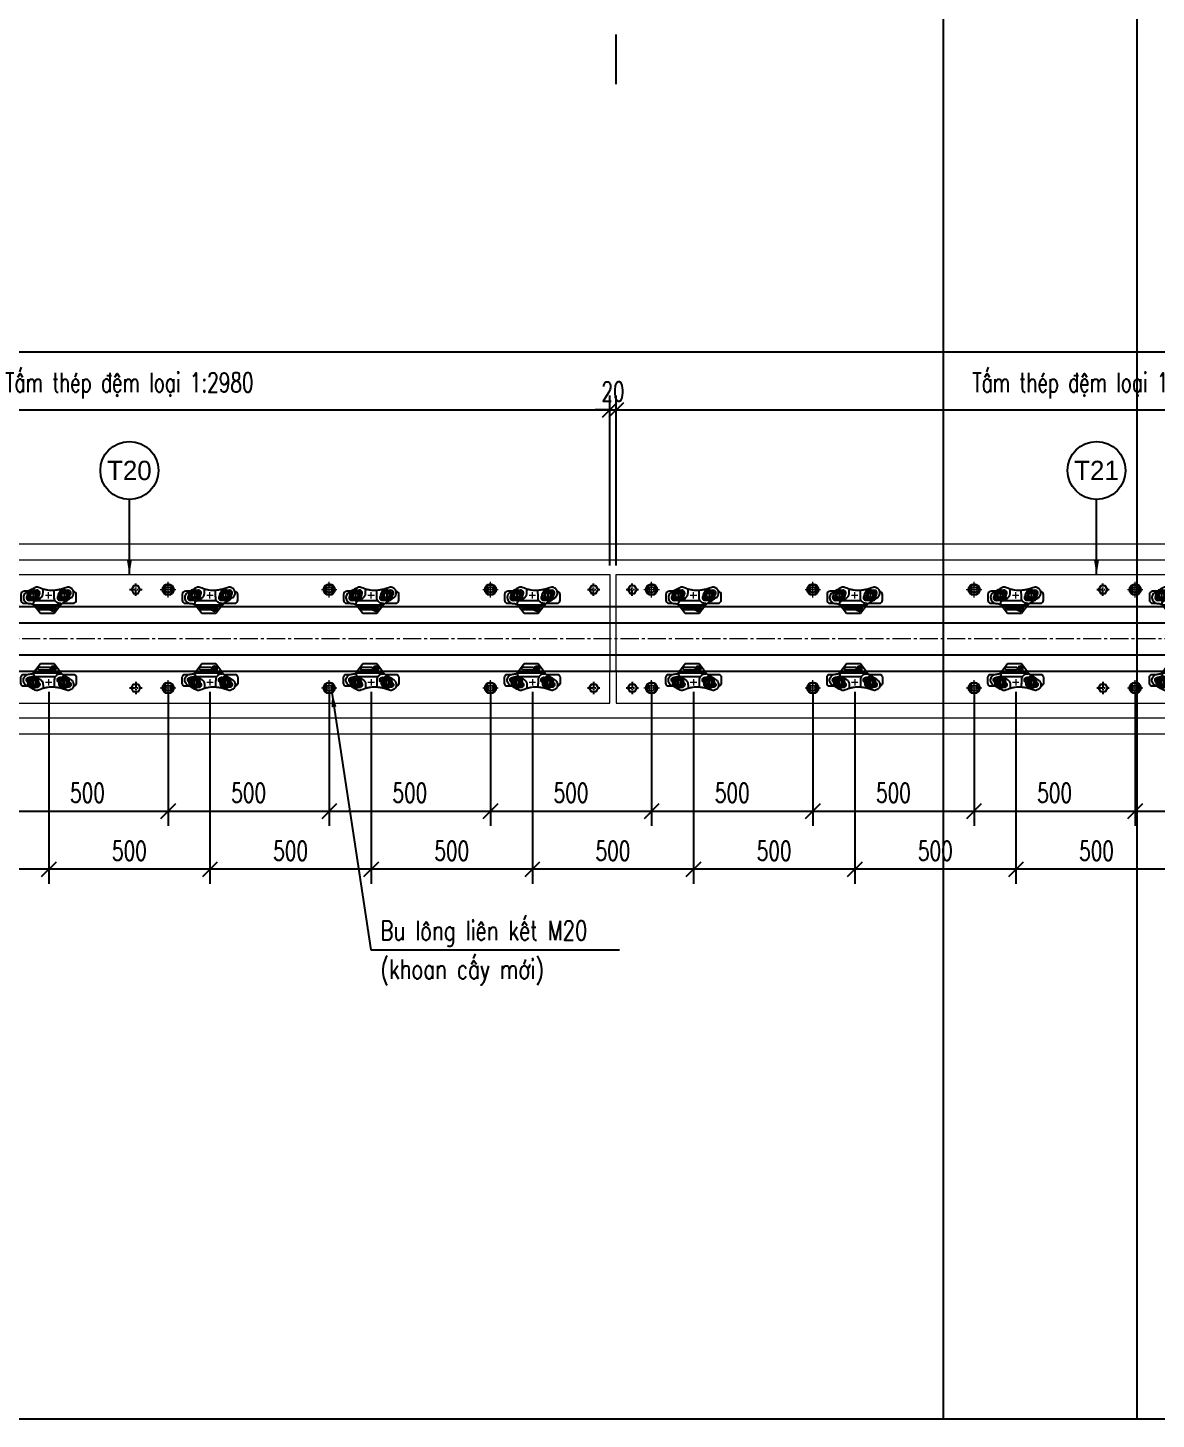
# Model space of a CAD drawing. Header units: millimetres. Extents: x 105795 to 260623, y -660711 to -234400.
# Drawn here: x 193739 to 197239, y -321277 to -316960 of the extents above; entities that cross this region are included whole.
import ezdxf
from ezdxf.enums import TextEntityAlignment as Align

# ---------------------------------------------------------------- set-up
doc = ezdxf.new("R2010")
doc.units = ezdxf.units.MM
doc.header["$LTSCALE"] = 150
doc.header["$MEASUREMENT"] = 0
doc.linetypes.add('CENTER', pattern=[2, 1.25, -0.25, 0.25, -0.25])
doc.linetypes.add('CENTER2', pattern=[1.125, 0.75, -0.125, 0.125, -0.125])
doc.layers.get('Defpoints').update_dxf_attribs({"color": 255})
for name, color, linetype in [('Bulong chinh cao do', 7, 'Continuous'), ('GhichuLytrinh', 2, 'Continuous'), ('PART', 3, 'Continuous'), ('Ray moi', 1, 'Continuous'), ('T-Dim', 8, 'Continuous'), ('T-Hatch', 8, 'Continuous'), ('T-Thay', 3, 'Continuous'), ('T-Truc', 13, 'CENTER2'), ('Tam thep dem', 2, 'Continuous'), ('TEXT', 4, 'Continuous')]:
    doc.layers.add(name, color=color, linetype=linetype)
doc.styles.add('HOA', font='VHAVAN.TTF', dxfattribs={"width": 0.85})
doc.styles.add('THUONG', font='vnsimple.shx', dxfattribs={"width": 0.75})
doc.styles.add('vnsimple', font='vnsimple.shx', dxfattribs={"width": 0.7})
doc.dimstyles.new('30L', dxfattribs={"dimscale": 300, "dimtxt": 0.2, "dimasz": 0.15, "dimexe": 0.15, "dimexo": 0.1, "dimgap": 0.09, "dimtad": 1, "dimdsep": 46, "dimtxsty": 'vnsimple', "dimblk": 'OBLIQUE', "dimcen": 0.09, "dimdle": 0.1, "dimclrd": 256, "dimclre": 256, "dimclrt": 3, "dimadec": 0, "dimazin": 0, "dimtfac": 1, "dimtix": 1, "dimtmove": 1, "dimatfit": 3, "dimfxl": 1, "dimtolj": 1, "dimtzin": 0, "dimarcsym": 0})

# ---------------------------------------------------------------- blocks, each defined once
blk = doc.blocks.new('Bulong M16 chinh cao do')
at = {"layer": 'Bulong chinh cao do', "lineweight": -3}
blk.add_lwpolyline([(-13.9, 0), (-6.9, -12), (6.9, -12), (13.9, 0), (6.9, 12), (-6.9, 12)], close=True, dxfattribs=at)
at = {"layer": 'T-Truc', "color": 250, "linetype": 'CENTER', "lineweight": -3, "ltscale": 0.1}
for p, q in [((-19.4, 0), (19.4, 0)), ((0, -19.4), (0, 19.4))]:
    blk.add_line(p, q, dxfattribs=at)
blk = doc.blocks.new('BU LONG')
at = {"layer": 'PART', "color": 2, "linetype": 'ByBlock', "lineweight": 9, "ltscale": 0.1}
for p, q in [((587063.7, -184968.2), (587063.7, -184920.2)), ((587039.7, -184944.2), (587087.7, -184944.2))]:
    blk.add_line(p, q, dxfattribs=at)
at = {"layer": 'PART', "color": 8, "linetype": 'Continuous'}
blk.add_lwpolyline([(587055.4, -184929.8), (587047.1, -184944.2), (587055.4, -184958.6), (587072.1, -184958.6), (587080.4, -184944.2), (587072.1, -184929.8)], close=True, dxfattribs=at)
at = {"layer": 'PART', "color": 2, "linetype": 'Continuous'}
for radius in [17.6, 8.8]:
    blk.add_circle((587063.7, -184944.2), radius, dxfattribs=at)
blk = doc.blocks.new('coc1')
at = {"layer": 'T-Dim', "color": 250}
for p, q in [((252126.1, -30948.7), (252141.5, -30948.7)), ((252151.5, -30976.2), (252151.5, -31038.5)), ((252171.9, -30984.6), (252171.2, -30984.6)), ((252171.2, -30984.6), (252171.3, -30985.4)), ((252172.9, -31027.2), (252172.9, -30993.4)), ((252174.9, -30991.4), (252177.5, -30991.4)), ((252177.5, -30983), (252175.9, -30983)), ((252175.9, -30983), (252175.9, -30984.6)), ((252175.9, -30985.9), (252175.9, -30987.5)), ((252177.5, -30987.5), (252175.9, -30987.5)), ((252177.8, -30983.6), (252177.8, -30984.6)), ((252177.8, -30986.9), (252177.8, -30985.9)), ((252178.3, -30984.6), (252178.4, -30984.6)), ((252179.5, -30993.4), (252179.5, -31027.2)), ((252181.8, -30986.4), (252181.8, -30984)), ((252174.9, -31029.2), (252177.5, -31029.2)), ((252126.3, -31045.1), (252141.7, -31045.1))]:
    blk.add_line(p, q, dxfattribs=at)
at = {"layer": 'T-Dim', "color": 8}
for p, q in [((252148.7, -30911), (252131.7, -30911)), ((252158.7, -30953.7), (252158.7, -30921)), ((252163.3, -30958.5), (252191, -30979.2)), ((252191, -30979.2), (252191, -31022.5)), ((252191, -31022.5), (252163.3, -31043.3)), ((252121.7, -31059.7), (252121.7, -31073)), ((252158.7, -31073), (252158.7, -31062.1)), ((252131.7, -31083), (252148.7, -31083))]:
    blk.add_line(p, q, dxfattribs=at)
at = {"layer": 'T-Dim', "color": 250}
for points in [[(252147.6, -30948.5), (252140.6, -30936.7), (252126.7, -30936.8), (252120, -30948.9), (252127.1, -30960.8), (252140.9, -30960.6)], [(252147.9, -31044.8), (252140.8, -31033), (252127, -31033.1), (252120.2, -31045.2), (252127.3, -31057.1), (252141.1, -31056.9)]]:
    blk.add_lwpolyline(points, close=True, dxfattribs=at)
blk.add_lwpolyline([(252172.3, -30985.9), (252171.8, -30985.9, -0.402189), (252171.3, -30985.4, -0.402189)], format="xyb", dxfattribs=at)
for points in [[(252171.8, -30984.6), (252171.9, -30984.6)], [(252178.3, -30985.9), (252172.3, -30985.9)], [(252174.6, -30984.6), (252178.3, -30984.6)], [(252178.1, -30984.6), (252179.1, -30984.6)], [(252179.1, -30985.9), (252178.3, -30985.9)]]:
    blk.add_lwpolyline(points, dxfattribs=at)
for centre, radius in [((252133.8, -30949.1), 17.5), ((252133.8, -30948.7), 12), ((252133.8, -30948.7), 8.21), ((252133.8, -30948.7), 7.72), ((252176.2, -30982.5), 7.99), ((252134, -31045.1), 17.7), ((252134, -31045.1), 12), ((252134, -31045.1), 8.58), ((252134, -31045.1), 7.72)]:
    blk.add_circle(centre, radius, dxfattribs=at)
for centre, radius, start, end in [((252126.7, -30936.2), 8.21, 33.8579, 204.33), ((252141.3, -30961.6), 8.21, 217.2187, 24.4659), ((252174.7, -30980.6), 4.86, 309.8531, 235.0368), ((252174.6, -30981), 3.55, 325.9393, 270.8947), ((252174.9, -30993.4), 2, 90, 180), ((252177.5, -30993.4), 2, 0, 90), ((252178.6, -30983.1), 1.56, 288.3305, 324.0231), ((252179, -30987), 1.05, 31.2028, 83.0416), ((252180.9, -30985.2), 1.54, 51.5074, 129.6961), ((252180.9, -30985.2), 1.54, 230.3039, 308.4926), ((252126.6, -31033), 8.58, 40.2477, 202.8953), ((252174.9, -31027.2), 2, 180, 270), ((252177.5, -31027.2), 2, 270, 0), ((252126.6, -31033), 8.58, 243.5906, 244.2653), ((252141.2, -31057), 8.58, 221.8793, 20.5324), ((252141.2, -31057), 8.58, 61.7402, 62.4743)]:
    blk.add_arc(centre, radius, start, end, dxfattribs=at)
at = {"layer": 'T-Dim', "color": 8}
for centre, radius, start, end in [((252131.7, -30921), 10, 90, 172.7502), ((252148.7, -30921), 10, 0, 90), ((252126.6, -31033), 8.58, 358.8777, 359.7675), ((252131.7, -31073), 10, 180, 270), ((252141.2, -31057), 8.58, 179.9374, 180.02), ((252148.7, -31073), 10, 270, 0)]:
    blk.add_arc(centre, radius, start, end, dxfattribs=at)
blk.add_open_spline([(252163.3, -30958.5), (252160.5, -30956.2), (252157.4, -30952.2), (252153.2, -30944.9), (252142, -30926.5), (252136.6, -30921.3), (252129, -30918.9), (252122.3, -30919.2), (252116.3, -30921.6), (252113.2, -30924.9), (252109.9, -30930.5), (252108.9, -30934.1), (252109, -30939.9), (252111.7, -30947.5), (252113.9, -30953.5), (252116, -30959.9), (252117.8, -30970.7), (252118.9, -30980.9), (252119.3, -30990.5), (252118.4, -30998.7), (252116, -31010.1), (252113.9, -31017.1), (252110.2, -31026.3), (252108.6, -31031.1), (252108.6, -31036), (252110, -31039.8), (252119.9, -31056.7), (252121.7, -31059.6), (252124.1, -31064.1), (252128.6, -31071), (252134.1, -31073.9), (252138.8, -31075.4), (252144.9, -31075), (252151.5, -31072.3), (252157.7, -31065.7), (252158.7, -31062.5), (252159.6, -31055.9), (252160.3, -31048.8), (252161.8, -31045.5), (252162.5, -31044.1), (252163.3, -31043.3)], degree=3, knots=[0.587392, 0.587392, 0.587392, 0.587392, 1, 2, 3, 4, 5, 6, 7, 8, 9, 10, 11, 12, 13, 14, 15, 16, 17, 18, 19, 20, 21, 22, 23, 24, 25, 26, 27, 28, 29, 30, 31, 32, 33, 34, 35, 36, 37, 37.680973, 37.680973, 37.680973, 37.680973], dxfattribs=at)
at = {"layer": 'T-Dim', "color": 250}
for points in [[(252163.2, -31042.6), (252163.2, -31038.2), (252163.3, -31005.4), (252163.3, -30985.6), (252163.2, -30962.7), (252163.3, -30959.6), (252163.1, -30959.1), (252162.1, -30958.4), (252161, -30958.3), (252159.8, -30958.4), (252159.3, -30959.4), (252159.2, -30961.2), (252159, -30964), (252158.6, -30966.7), (252158.2, -30968.6), (252157, -30970.9), (252154.7, -30973.5), (252151.8, -30976), (252149.7, -30977.4), (252146.7, -30978.8), (252142.9, -30979.4), (252130.9, -30979.5), (252124.3, -30979.6), (252121.3, -30979.6), (252118.7, -30979.8)], [(252177.8, -30983.6), (252177.8, -30983.2), (252177.7, -30983), (252177.5, -30983)], [(252177.8, -30986.9), (252177.8, -30987.3), (252177.7, -30987.5), (252177.5, -30987.5)], [(252163.2, -31042.6), (252161.8, -31043.7), (252159.6, -31043.5), (252155.8, -31043.3), (252153.2, -31041), (252149.8, -31036.1), (252145.1, -31027.2), (252143.6, -31024.1), (252141.4, -31020.8), (252138.9, -31018.5), (252135.8, -31016.1), (252132.8, -31014.9), (252130.3, -31014.2), (252119.9, -31014.1), (252117.4, -31014.1), (252115.3, -31012.2)]]:
    blk.add_open_spline(points, degree=3, dxfattribs=at)
at = {"layer": 'T-Truc', "color": 250, "lineweight": 9, "ltscale": 30}
for p, q in [((252134, -31007), (252134, -30987)), ((252144, -30997), (252124, -30997))]:
    blk.add_line(p, q, dxfattribs=at)
blk = doc.blocks.new('mnmnbvmnbvmnbmnbbn')
at = {"layer": 'Tam thep dem', "lineweight": 9, "ltscale": 0.5}
for points in [[(0, -300), (0, 0), (2980, 0), (2980, -300)], [(0, -300), (0, -400), (2980, -400), (2980, -300)]]:
    blk.add_lwpolyline(points, dxfattribs=at)
at = {"layer": 'Bulong chinh cao do', "linetype": 'Continuous'}
for p in [(50, -47.5), (1510, -47.5), (2930, -47.5)]:
    blk.add_blockref('Bulong M16 chinh cao do', p, dxfattribs=at)
at = {"layer": 'Bulong chinh cao do', "linetype": 'Continuous', "xscale": -1, "rotation": 180}
for p in [(50, -352.5), (1510, -352.5), (2930, -352.5)]:
    blk.add_blockref('Bulong M16 chinh cao do', p, dxfattribs=at)
at = {"layer": 'PART', "linetype": 'Continuous'}
for p in [(-586953.7, 184896.7), (-586453.7, 184896.7), (-585953.7, 184896.7), (-585453.7, 184896.7), (-584953.7, 184896.7), (-584453.7, 184896.7), (-586953.7, 184591.7), (-586453.7, 184591.7), (-585953.7, 184591.7), (-585453.7, 184591.7), (-584953.7, 184591.7), (-584453.7, 184591.7)]:
    blk.add_blockref('BU LONG', p, dxfattribs=at)
at = {"layer": 'T-Dim', "rotation": 270}
for p in [(31237, 252069), (31737, 252069), (32236.3, 252069, 616), (32737, 252069), (33237, 252069), (33737, 252069)]:
    blk.add_blockref('coc1', p, dxfattribs=at)
at = {"layer": 'T-Dim', "xscale": -1, "rotation": 270}
for p in [(31237, -252469), (31737, -252469), (32236.3, -252469, 616), (32737, -252469), (33237, -252469), (33737, -252469)]:
    blk.add_blockref('coc1', p, dxfattribs=at)
blk = doc.blocks.new('_Oblique')
at = {"color": 0, "linetype": 'ByBlock', "lineweight": -2}
blk.add_line((-0.5, -0.5), (0.5, 0.5), dxfattribs=at)
blk = doc.blocks.new('*D833')
at = {"layer": 'Defpoints', "color": 0, "linetype": 'Continuous', "transparency": 16777216}
for p in [(193304.5, -318990.7), (193804.5, -318990.7), (193304.5, -319570.9)]:
    blk.add_point(p, dxfattribs=at)
at = {"layer": 'T-Dim', "linetype": 'Continuous', "lineweight": -2, "transparency": 16777216}
for p, q in [((193304.5, -319020.7), (193304.5, -319615.9)), ((193804.5, -319020.7), (193804.5, -319615.9)), ((193834.5, -319570.9), (193274.5, -319570.9))]:
    blk.add_line(p, q, dxfattribs=at)
at = {"layer": 'T-Dim', "linetype": 'Continuous', "lineweight": -2, "transparency": 16777216, "xscale": 45, "yscale": 45, "zscale": 45, "rotation": 180}
blk.add_blockref('_Oblique', (193304.5, -319570.9), dxfattribs=at)
at = {"layer": 'T-Dim', "linetype": 'Continuous', "lineweight": -2, "transparency": 16777216, "xscale": 45, "yscale": 45, "zscale": 45}
blk.add_blockref('_Oblique', (193804.5, -319570.9), dxfattribs=at)
at = {"layer": 'T-Dim', "color": 3, "linetype": 'Continuous', "transparency": 16777216, "insert": (193554.5, -319513.9), "char_height": 60, "attachment_point": 5, "style": 'vnsimple'}
blk.add_mtext('\\A1;500', dxfattribs=at)
blk = doc.blocks.new('*D834')
at = {"layer": 'Defpoints', "color": 0, "linetype": 'Continuous', "transparency": 16777216}
for p in [(193674.5, -318996.9), (194174.5, -318996.9), (194174.5, -319390.9)]:
    blk.add_point(p, dxfattribs=at)
at = {"layer": 'T-Dim', "linetype": 'Continuous', "lineweight": -2, "transparency": 16777216}
for p, q in [((193674.5, -319026.9), (193674.5, -319435.9)), ((194174.5, -319026.9), (194174.5, -319435.9)), ((193644.5, -319390.9), (194204.5, -319390.9))]:
    blk.add_line(p, q, dxfattribs=at)
at = {"layer": 'T-Dim', "linetype": 'Continuous', "lineweight": -2, "transparency": 16777216, "xscale": 45, "yscale": 45, "zscale": 45, "rotation": 180}
blk.add_blockref('_Oblique', (193674.5, -319390.9), dxfattribs=at)
at = {"layer": 'T-Dim', "linetype": 'Continuous', "lineweight": -2, "transparency": 16777216, "xscale": 45, "yscale": 45, "zscale": 45}
blk.add_blockref('_Oblique', (194174.5, -319390.9), dxfattribs=at)
at = {"layer": 'T-Dim', "color": 3, "linetype": 'Continuous', "transparency": 16777216, "insert": (193924.5, -319333.9), "char_height": 60, "attachment_point": 5, "style": 'vnsimple'}
blk.add_mtext('\\A1;500', dxfattribs=at)
blk = doc.blocks.new('*D835')
at = {"layer": 'Defpoints', "color": 0, "linetype": 'Continuous', "transparency": 16777216}
for p in [(193804.5, -318990.7), (194304.5, -318990.7), (193804.5, -319570.9)]:
    blk.add_point(p, dxfattribs=at)
at = {"layer": 'T-Dim', "linetype": 'Continuous', "lineweight": -2, "transparency": 16777216}
for p, q in [((193804.5, -319020.7), (193804.5, -319615.9)), ((194304.5, -319020.7), (194304.5, -319615.9)), ((194334.5, -319570.9), (193774.5, -319570.9))]:
    blk.add_line(p, q, dxfattribs=at)
at = {"layer": 'T-Dim', "linetype": 'Continuous', "lineweight": -2, "transparency": 16777216, "xscale": 45, "yscale": 45, "zscale": 45, "rotation": 180}
blk.add_blockref('_Oblique', (193804.5, -319570.9), dxfattribs=at)
at = {"layer": 'T-Dim', "linetype": 'Continuous', "lineweight": -2, "transparency": 16777216, "xscale": 45, "yscale": 45, "zscale": 45}
blk.add_blockref('_Oblique', (194304.5, -319570.9), dxfattribs=at)
at = {"layer": 'T-Dim', "color": 3, "linetype": 'Continuous', "transparency": 16777216, "insert": (194054.5, -319513.9), "char_height": 60, "attachment_point": 5, "style": 'vnsimple'}
blk.add_mtext('\\A1;500', dxfattribs=at)
blk = doc.blocks.new('*D836')
at = {"layer": 'Defpoints', "color": 0, "linetype": 'Continuous', "transparency": 16777216}
for p in [(194174.5, -318996.9), (194674.5, -318996.9), (194674.5, -319390.9)]:
    blk.add_point(p, dxfattribs=at)
at = {"layer": 'T-Dim', "linetype": 'Continuous', "lineweight": -2, "transparency": 16777216}
for p, q in [((194174.5, -319026.9), (194174.5, -319435.9)), ((194674.5, -319026.9), (194674.5, -319435.9)), ((194144.5, -319390.9), (194704.5, -319390.9))]:
    blk.add_line(p, q, dxfattribs=at)
at = {"layer": 'T-Dim', "linetype": 'Continuous', "lineweight": -2, "transparency": 16777216, "xscale": 45, "yscale": 45, "zscale": 45, "rotation": 180}
blk.add_blockref('_Oblique', (194174.5, -319390.9), dxfattribs=at)
at = {"layer": 'T-Dim', "linetype": 'Continuous', "lineweight": -2, "transparency": 16777216, "xscale": 45, "yscale": 45, "zscale": 45}
blk.add_blockref('_Oblique', (194674.5, -319390.9), dxfattribs=at)
at = {"layer": 'T-Dim', "color": 3, "linetype": 'Continuous', "transparency": 16777216, "insert": (194424.5, -319333.9), "char_height": 60, "attachment_point": 5, "style": 'vnsimple'}
blk.add_mtext('\\A1;500', dxfattribs=at)
blk = doc.blocks.new('*D837')
at = {"layer": 'Defpoints', "color": 0, "linetype": 'Continuous', "transparency": 16777216}
for p in [(194304.5, -318990.7), (194804.5, -318990.7), (194304.5, -319570.9)]:
    blk.add_point(p, dxfattribs=at)
at = {"layer": 'T-Dim', "linetype": 'Continuous', "lineweight": -2, "transparency": 16777216}
for p, q in [((194304.5, -319020.7), (194304.5, -319615.9)), ((194804.5, -319020.7), (194804.5, -319615.9)), ((194834.5, -319570.9), (194274.5, -319570.9))]:
    blk.add_line(p, q, dxfattribs=at)
at = {"layer": 'T-Dim', "linetype": 'Continuous', "lineweight": -2, "transparency": 16777216, "xscale": 45, "yscale": 45, "zscale": 45, "rotation": 180}
blk.add_blockref('_Oblique', (194304.5, -319570.9), dxfattribs=at)
at = {"layer": 'T-Dim', "linetype": 'Continuous', "lineweight": -2, "transparency": 16777216, "xscale": 45, "yscale": 45, "zscale": 45}
blk.add_blockref('_Oblique', (194804.5, -319570.9), dxfattribs=at)
at = {"layer": 'T-Dim', "color": 3, "linetype": 'Continuous', "transparency": 16777216, "insert": (194554.5, -319513.9), "char_height": 60, "attachment_point": 5, "style": 'vnsimple'}
blk.add_mtext('\\A1;500', dxfattribs=at)
blk = doc.blocks.new('*D838')
at = {"layer": 'Defpoints', "color": 0, "linetype": 'Continuous', "transparency": 16777216}
for p in [(194674.5, -318996.9), (195174.5, -318996.9), (195174.5, -319390.9)]:
    blk.add_point(p, dxfattribs=at)
at = {"layer": 'T-Dim', "linetype": 'Continuous', "lineweight": -2, "transparency": 16777216}
for p, q in [((194674.5, -319026.9), (194674.5, -319435.9)), ((195174.5, -319026.9), (195174.5, -319435.9)), ((194644.5, -319390.9), (195204.5, -319390.9))]:
    blk.add_line(p, q, dxfattribs=at)
at = {"layer": 'T-Dim', "linetype": 'Continuous', "lineweight": -2, "transparency": 16777216, "xscale": 45, "yscale": 45, "zscale": 45, "rotation": 180}
blk.add_blockref('_Oblique', (194674.5, -319390.9), dxfattribs=at)
at = {"layer": 'T-Dim', "linetype": 'Continuous', "lineweight": -2, "transparency": 16777216, "xscale": 45, "yscale": 45, "zscale": 45}
blk.add_blockref('_Oblique', (195174.5, -319390.9), dxfattribs=at)
at = {"layer": 'T-Dim', "color": 3, "linetype": 'Continuous', "transparency": 16777216, "insert": (194924.5, -319333.9), "char_height": 60, "attachment_point": 5, "style": 'vnsimple'}
blk.add_mtext('\\A1;500', dxfattribs=at)
blk = doc.blocks.new('*D839')
at = {"layer": 'Defpoints', "color": 0, "linetype": 'Continuous', "transparency": 16777216}
for p in [(194804.5, -318990.7), (195304.5, -318990.7), (194804.5, -319570.9)]:
    blk.add_point(p, dxfattribs=at)
at = {"layer": 'T-Dim', "linetype": 'Continuous', "lineweight": -2, "transparency": 16777216}
for p, q in [((194804.5, -319020.7), (194804.5, -319615.9)), ((195304.5, -319020.7), (195304.5, -319615.9)), ((195334.5, -319570.9), (194774.5, -319570.9))]:
    blk.add_line(p, q, dxfattribs=at)
at = {"layer": 'T-Dim', "linetype": 'Continuous', "lineweight": -2, "transparency": 16777216, "xscale": 45, "yscale": 45, "zscale": 45, "rotation": 180}
blk.add_blockref('_Oblique', (194804.5, -319570.9), dxfattribs=at)
at = {"layer": 'T-Dim', "linetype": 'Continuous', "lineweight": -2, "transparency": 16777216, "xscale": 45, "yscale": 45, "zscale": 45}
blk.add_blockref('_Oblique', (195304.5, -319570.9), dxfattribs=at)
at = {"layer": 'T-Dim', "color": 3, "linetype": 'Continuous', "transparency": 16777216, "insert": (195054.5, -319513.9), "char_height": 60, "attachment_point": 5, "style": 'vnsimple'}
blk.add_mtext('\\A1;500', dxfattribs=at)
blk = doc.blocks.new('*D820')
at = {"layer": 'Defpoints', "color": 0, "linetype": 'Continuous', "transparency": 16777216}
for p in [(195174.5, -318996.9), (195674.5, -318996.9), (195674.5, -319390.9)]:
    blk.add_point(p, dxfattribs=at)
at = {"layer": 'T-Dim', "linetype": 'Continuous', "lineweight": -2, "transparency": 16777216}
for p, q in [((195174.5, -319026.9), (195174.5, -319435.9)), ((195674.5, -319026.9), (195674.5, -319435.9)), ((195144.5, -319390.9), (195704.5, -319390.9))]:
    blk.add_line(p, q, dxfattribs=at)
at = {"layer": 'T-Dim', "linetype": 'Continuous', "lineweight": -2, "transparency": 16777216, "xscale": 45, "yscale": 45, "zscale": 45, "rotation": 180}
blk.add_blockref('_Oblique', (195174.5, -319390.9), dxfattribs=at)
at = {"layer": 'T-Dim', "linetype": 'Continuous', "lineweight": -2, "transparency": 16777216, "xscale": 45, "yscale": 45, "zscale": 45}
blk.add_blockref('_Oblique', (195674.5, -319390.9), dxfattribs=at)
at = {"layer": 'T-Dim', "color": 3, "linetype": 'Continuous', "transparency": 16777216, "insert": (195424.5, -319333.9), "char_height": 60, "attachment_point": 5, "style": 'vnsimple'}
blk.add_mtext('\\A1;500', dxfattribs=at)
blk = doc.blocks.new('*D821')
at = {"layer": 'Defpoints', "color": 0, "linetype": 'Continuous', "transparency": 16777216}
for p in [(195304.5, -318990.7), (195804.5, -318990.7), (195304.5, -319570.9)]:
    blk.add_point(p, dxfattribs=at)
at = {"layer": 'T-Dim', "linetype": 'Continuous', "lineweight": -2, "transparency": 16777216}
for p, q in [((195304.5, -319020.7), (195304.5, -319615.9)), ((195804.5, -319020.7), (195804.5, -319615.9)), ((195834.5, -319570.9), (195274.5, -319570.9))]:
    blk.add_line(p, q, dxfattribs=at)
at = {"layer": 'T-Dim', "linetype": 'Continuous', "lineweight": -2, "transparency": 16777216, "xscale": 45, "yscale": 45, "zscale": 45, "rotation": 180}
blk.add_blockref('_Oblique', (195304.5, -319570.9), dxfattribs=at)
at = {"layer": 'T-Dim', "linetype": 'Continuous', "lineweight": -2, "transparency": 16777216, "xscale": 45, "yscale": 45, "zscale": 45}
blk.add_blockref('_Oblique', (195804.5, -319570.9), dxfattribs=at)
at = {"layer": 'T-Dim', "color": 3, "linetype": 'Continuous', "transparency": 16777216, "insert": (195554.5, -319513.9), "char_height": 60, "attachment_point": 5, "style": 'vnsimple'}
blk.add_mtext('\\A1;500', dxfattribs=at)
blk = doc.blocks.new('*D822')
at = {"layer": 'Defpoints', "color": 0, "linetype": 'Continuous', "transparency": 16777216}
for p in [(195674.5, -318996.9), (196174.5, -318996.9), (196174.5, -319390.9)]:
    blk.add_point(p, dxfattribs=at)
at = {"layer": 'T-Dim', "linetype": 'Continuous', "lineweight": -2, "transparency": 16777216}
for p, q in [((195674.5, -319026.9), (195674.5, -319435.9)), ((196174.5, -319026.9), (196174.5, -319435.9)), ((195644.5, -319390.9), (196204.5, -319390.9))]:
    blk.add_line(p, q, dxfattribs=at)
at = {"layer": 'T-Dim', "linetype": 'Continuous', "lineweight": -2, "transparency": 16777216, "xscale": 45, "yscale": 45, "zscale": 45, "rotation": 180}
blk.add_blockref('_Oblique', (195674.5, -319390.9), dxfattribs=at)
at = {"layer": 'T-Dim', "linetype": 'Continuous', "lineweight": -2, "transparency": 16777216, "xscale": 45, "yscale": 45, "zscale": 45}
blk.add_blockref('_Oblique', (196174.5, -319390.9), dxfattribs=at)
at = {"layer": 'T-Dim', "color": 3, "linetype": 'Continuous', "transparency": 16777216, "insert": (195924.5, -319333.9), "char_height": 60, "attachment_point": 5, "style": 'vnsimple'}
blk.add_mtext('\\A1;500', dxfattribs=at)
blk = doc.blocks.new('*D823')
at = {"layer": 'Defpoints', "color": 0, "linetype": 'Continuous', "transparency": 16777216}
for p in [(195804.5, -318990.7), (196304.5, -318990.7), (195804.5, -319570.9)]:
    blk.add_point(p, dxfattribs=at)
at = {"layer": 'T-Dim', "linetype": 'Continuous', "lineweight": -2, "transparency": 16777216}
for p, q in [((195804.5, -319020.7), (195804.5, -319615.9)), ((196304.5, -319020.7), (196304.5, -319615.9)), ((196334.5, -319570.9), (195774.5, -319570.9))]:
    blk.add_line(p, q, dxfattribs=at)
at = {"layer": 'T-Dim', "linetype": 'Continuous', "lineweight": -2, "transparency": 16777216, "xscale": 45, "yscale": 45, "zscale": 45, "rotation": 180}
blk.add_blockref('_Oblique', (195804.5, -319570.9), dxfattribs=at)
at = {"layer": 'T-Dim', "linetype": 'Continuous', "lineweight": -2, "transparency": 16777216, "xscale": 45, "yscale": 45, "zscale": 45}
blk.add_blockref('_Oblique', (196304.5, -319570.9), dxfattribs=at)
at = {"layer": 'T-Dim', "color": 3, "linetype": 'Continuous', "transparency": 16777216, "insert": (196054.5, -319513.9), "char_height": 60, "attachment_point": 5, "style": 'vnsimple'}
blk.add_mtext('\\A1;500', dxfattribs=at)
blk = doc.blocks.new('*D824')
at = {"layer": 'Defpoints', "color": 0, "linetype": 'Continuous', "transparency": 16777216}
for p in [(196174.5, -318996.9), (196674.5, -318996.9), (196674.5, -319390.9)]:
    blk.add_point(p, dxfattribs=at)
at = {"layer": 'T-Dim', "linetype": 'Continuous', "lineweight": -2, "transparency": 16777216}
for p, q in [((196174.5, -319026.9), (196174.5, -319435.9)), ((196674.5, -319026.9), (196674.5, -319435.9)), ((196144.5, -319390.9), (196704.5, -319390.9))]:
    blk.add_line(p, q, dxfattribs=at)
at = {"layer": 'T-Dim', "linetype": 'Continuous', "lineweight": -2, "transparency": 16777216, "xscale": 45, "yscale": 45, "zscale": 45, "rotation": 180}
blk.add_blockref('_Oblique', (196174.5, -319390.9), dxfattribs=at)
at = {"layer": 'T-Dim', "linetype": 'Continuous', "lineweight": -2, "transparency": 16777216, "xscale": 45, "yscale": 45, "zscale": 45}
blk.add_blockref('_Oblique', (196674.5, -319390.9), dxfattribs=at)
at = {"layer": 'T-Dim', "color": 3, "linetype": 'Continuous', "transparency": 16777216, "insert": (196424.5, -319333.9), "char_height": 60, "attachment_point": 5, "style": 'vnsimple'}
blk.add_mtext('\\A1;500', dxfattribs=at)
blk = doc.blocks.new('*D825')
at = {"layer": 'Defpoints', "color": 0, "linetype": 'Continuous', "transparency": 16777216}
for p in [(196304.5, -318990.7), (196804.5, -318990.7), (196304.5, -319570.9)]:
    blk.add_point(p, dxfattribs=at)
at = {"layer": 'T-Dim', "linetype": 'Continuous', "lineweight": -2, "transparency": 16777216}
for p, q in [((196304.5, -319020.7), (196304.5, -319615.9)), ((196804.5, -319020.7), (196804.5, -319615.9)), ((196834.5, -319570.9), (196274.5, -319570.9))]:
    blk.add_line(p, q, dxfattribs=at)
at = {"layer": 'T-Dim', "linetype": 'Continuous', "lineweight": -2, "transparency": 16777216, "xscale": 45, "yscale": 45, "zscale": 45, "rotation": 180}
blk.add_blockref('_Oblique', (196304.5, -319570.9), dxfattribs=at)
at = {"layer": 'T-Dim', "linetype": 'Continuous', "lineweight": -2, "transparency": 16777216, "xscale": 45, "yscale": 45, "zscale": 45}
blk.add_blockref('_Oblique', (196804.5, -319570.9), dxfattribs=at)
at = {"layer": 'T-Dim', "color": 3, "linetype": 'Continuous', "transparency": 16777216, "insert": (196554.5, -319513.9), "char_height": 60, "attachment_point": 5, "style": 'vnsimple'}
blk.add_mtext('\\A1;500', dxfattribs=at)
blk = doc.blocks.new('*D826')
at = {"layer": 'Defpoints', "color": 0, "linetype": 'Continuous', "transparency": 16777216}
for p in [(196674.5, -318996.9), (197174.5, -318996.9), (197174.5, -319390.9)]:
    blk.add_point(p, dxfattribs=at)
at = {"layer": 'T-Dim', "linetype": 'Continuous', "lineweight": -2, "transparency": 16777216}
for p, q in [((196674.5, -319026.9), (196674.5, -319435.9)), ((197174.5, -319026.9), (197174.5, -319435.9)), ((196644.5, -319390.9), (197204.5, -319390.9))]:
    blk.add_line(p, q, dxfattribs=at)
at = {"layer": 'T-Dim', "linetype": 'Continuous', "lineweight": -2, "transparency": 16777216, "xscale": 45, "yscale": 45, "zscale": 45, "rotation": 180}
blk.add_blockref('_Oblique', (196674.5, -319390.9), dxfattribs=at)
at = {"layer": 'T-Dim', "linetype": 'Continuous', "lineweight": -2, "transparency": 16777216, "xscale": 45, "yscale": 45, "zscale": 45}
blk.add_blockref('_Oblique', (197174.5, -319390.9), dxfattribs=at)
at = {"layer": 'T-Dim', "color": 3, "linetype": 'Continuous', "transparency": 16777216, "insert": (196924.5, -319333.9), "char_height": 60, "attachment_point": 5, "style": 'vnsimple'}
blk.add_mtext('\\A1;500', dxfattribs=at)
blk = doc.blocks.new('*D827')
at = {"layer": 'Defpoints', "color": 0, "linetype": 'Continuous', "transparency": 16777216}
for p in [(196804.5, -318990.7), (197304.5, -318990.7), (196804.5, -319570.9)]:
    blk.add_point(p, dxfattribs=at)
at = {"layer": 'T-Dim', "linetype": 'Continuous', "lineweight": -2, "transparency": 16777216}
for p, q in [((196804.5, -319020.7), (196804.5, -319615.9)), ((197304.5, -319020.7), (197304.5, -319615.9)), ((197334.5, -319570.9), (196774.5, -319570.9))]:
    blk.add_line(p, q, dxfattribs=at)
at = {"layer": 'T-Dim', "linetype": 'Continuous', "lineweight": -2, "transparency": 16777216, "xscale": 45, "yscale": 45, "zscale": 45, "rotation": 180}
blk.add_blockref('_Oblique', (196804.5, -319570.9), dxfattribs=at)
at = {"layer": 'T-Dim', "linetype": 'Continuous', "lineweight": -2, "transparency": 16777216, "xscale": 45, "yscale": 45, "zscale": 45}
blk.add_blockref('_Oblique', (197304.5, -319570.9), dxfattribs=at)
at = {"layer": 'T-Dim', "color": 3, "linetype": 'Continuous', "transparency": 16777216, "insert": (197054.5, -319513.9), "char_height": 60, "attachment_point": 5, "style": 'vnsimple'}
blk.add_mtext('\\A1;500', dxfattribs=at)
blk = doc.blocks.new('*D828')
at = {"layer": 'Defpoints', "color": 0, "linetype": 'Continuous', "transparency": 16777216}
for p in [(197174.5, -318996.9), (197674.5, -318996.9), (197674.5, -319390.9)]:
    blk.add_point(p, dxfattribs=at)
at = {"layer": 'T-Dim', "linetype": 'Continuous', "lineweight": -2, "transparency": 16777216}
for p, q in [((197174.5, -319026.9), (197174.5, -319435.9)), ((197674.5, -319026.9), (197674.5, -319435.9)), ((197144.5, -319390.9), (197704.5, -319390.9))]:
    blk.add_line(p, q, dxfattribs=at)
at = {"layer": 'T-Dim', "linetype": 'Continuous', "lineweight": -2, "transparency": 16777216, "xscale": 45, "yscale": 45, "zscale": 45, "rotation": 180}
blk.add_blockref('_Oblique', (197174.5, -319390.9), dxfattribs=at)
at = {"layer": 'T-Dim', "linetype": 'Continuous', "lineweight": -2, "transparency": 16777216, "xscale": 45, "yscale": 45, "zscale": 45}
blk.add_blockref('_Oblique', (197674.5, -319390.9), dxfattribs=at)
at = {"layer": 'T-Dim', "color": 3, "linetype": 'Continuous', "transparency": 16777216, "insert": (197424.5, -319333.9), "char_height": 60, "attachment_point": 5, "style": 'vnsimple'}
blk.add_mtext('\\A1;500', dxfattribs=at)
blk = doc.blocks.new('*D1024')
at = {"layer": 'Defpoints', "color": 0, "transparency": 16777216}
for p in [(195544.5, -318145.8), (192564.5, -318658.5), (195544.5, -318658.5)]:
    blk.add_point(p, dxfattribs=at)
at = {"layer": 'T-Dim', "lineweight": -2, "transparency": 16777216}
for p, q in [((192564.5, -318628.5), (192564.5, -318100.8)), ((195544.5, -318628.5), (195544.5, -318100.8)), ((192534.5, -318145.8), (195574.5, -318145.8))]:
    blk.add_line(p, q, dxfattribs=at)
at = {"layer": 'T-Dim', "lineweight": -2, "transparency": 16777216, "xscale": 45, "yscale": 45, "zscale": 45, "rotation": 180}
blk.add_blockref('_Oblique', (192564.5, -318145.8), dxfattribs=at)
at = {"layer": 'T-Dim', "lineweight": -2, "transparency": 16777216, "xscale": 45, "yscale": 45, "zscale": 45}
blk.add_blockref('_Oblique', (195544.5, -318145.8), dxfattribs=at)
at = {"layer": 'T-Dim', "color": 3, "transparency": 16777216, "insert": (194054.5, -318070.3), "char_height": 60, "attachment_point": 5, "style": 'vnsimple'}
blk.add_mtext('\\A1;TÊm thÐp ®Öm lo¹i 1:2980', dxfattribs=at)
blk = doc.blocks.new('*D1025')
at = {"layer": 'Defpoints', "color": 0, "linetype": 'Continuous', "transparency": 16777216}
for p in [(195564.5, -318145.8), (195544.5, -318655.9), (195564.5, -318655.9)]:
    blk.add_point(p, dxfattribs=at)
at = {"layer": 'T-Dim', "linetype": 'Continuous', "lineweight": -2, "transparency": 16777216}
for p, q in [((195544.5, -318625.9), (195544.5, -318100.8)), ((195564.5, -318625.9), (195564.5, -318100.8)), ((195544.5, -318145.8), (195499.5, -318145.8)), ((195544.5, -318145.8), (195564.5, -318145.8)), ((195564.5, -318145.8), (195609.5, -318145.8))]:
    blk.add_line(p, q, dxfattribs=at)
at = {"layer": 'T-Dim', "linetype": 'Continuous', "lineweight": -2, "transparency": 16777216, "xscale": 45, "yscale": 45, "zscale": 45}
blk.add_blockref('_Oblique', (195544.5, -318145.8), dxfattribs=at)
at = {"layer": 'T-Dim', "linetype": 'Continuous', "lineweight": -2, "transparency": 16777216, "xscale": 45, "yscale": 45, "zscale": 45, "rotation": 180}
blk.add_blockref('_Oblique', (195564.5, -318145.8), dxfattribs=at)
at = {"layer": 'T-Dim', "color": 3, "linetype": 'Continuous', "transparency": 16777216, "insert": (195554.5, -318088.8), "char_height": 60, "attachment_point": 5, "style": 'vnsimple'}
blk.add_mtext('\\A1;20', dxfattribs=at)
blk = doc.blocks.new('*D1026')
at = {"layer": 'Defpoints', "color": 0, "transparency": 16777216}
for p in [(198544.5, -318145.8), (195564.5, -318658.5), (198544.5, -318658.5)]:
    blk.add_point(p, dxfattribs=at)
at = {"layer": 'T-Dim', "lineweight": -2, "transparency": 16777216}
for p, q in [((195564.5, -318628.5), (195564.5, -318100.8)), ((198544.5, -318628.5), (198544.5, -318100.8)), ((195534.5, -318145.8), (198574.5, -318145.8))]:
    blk.add_line(p, q, dxfattribs=at)
at = {"layer": 'T-Dim', "lineweight": -2, "transparency": 16777216, "xscale": 45, "yscale": 45, "zscale": 45, "rotation": 180}
blk.add_blockref('_Oblique', (195564.5, -318145.8), dxfattribs=at)
at = {"layer": 'T-Dim', "lineweight": -2, "transparency": 16777216, "xscale": 45, "yscale": 45, "zscale": 45}
blk.add_blockref('_Oblique', (198544.5, -318145.8), dxfattribs=at)
at = {"layer": 'T-Dim', "color": 3, "transparency": 16777216, "insert": (197054.5, -318070.3), "char_height": 60, "attachment_point": 5, "style": 'vnsimple'}
blk.add_mtext('\\A1;TÊm thÐp ®Öm lo¹i 1:2980', dxfattribs=at)
blk = doc.blocks.new('*D1049')
at = {"layer": 'Defpoints', "color": 0, "transparency": 16777216}
for p in [(204669.5, -317965.8), (192829.5, -318722.5), (204669.5, -318722.5)]:
    blk.add_point(p, dxfattribs=at)
at = {"layer": 'T-Hatch', "lineweight": -2, "transparency": 16777216}
for p, q in [((192829.5, -318692.5), (192829.5, -317920.8)), ((204669.5, -318692.5), (204669.5, -317920.8)), ((192799.5, -317965.8), (204699.5, -317965.8))]:
    blk.add_line(p, q, dxfattribs=at)
at = {"layer": 'T-Hatch', "lineweight": -2, "transparency": 16777216, "xscale": 45, "yscale": 45, "zscale": 45, "rotation": 180}
blk.add_blockref('_Oblique', (192829.5, -317965.8), dxfattribs=at)
at = {"layer": 'T-Hatch', "lineweight": -2, "transparency": 16777216, "xscale": 45, "yscale": 45, "zscale": 45}
blk.add_blockref('_Oblique', (204669.5, -317965.8), dxfattribs=at)
at = {"layer": 'T-Hatch', "color": 3, "transparency": 16777216, "insert": (198749.5, -317893.1), "char_height": 60, "attachment_point": 5, "style": 'vnsimple'}
blk.add_mtext('\\A1;Thanh ray tËn dông l¹i (ray B6):11840', dxfattribs=at)
blk = doc.blocks.new('Chi dan')
at = {"layer": 'T-Dim'}
blk.add_leader([(0, -245), (0, -10)], dimstyle='30L', override={"dimgap": 0.09, "dimtad": 0}, dxfattribs=at)
blk.add_wipeout([(68.5, 138.4), (60.6, 146.5), (51.8, 153.6), (42.2, 159.5), (31.9, 164.2), (21.1, 167.5), (10, 169.4), (-1.3, 170), (-12.6, 169.1), (-23.7, 166.8), (-34.4, 163.2), (-44.5, 158.2), (-54, 152), (-62.6, 144.7), (-70.2, 136.3), (-76.7, 127.1), (-82, 117.1), (-86, 106.5), (-88.6, 95.5), (-89.9, 84.3), (-89.7, 73), (-88.1, 61.8), (-85.2, 50.9), (-80.9, 40.5), (-75.3, 30.7), (-68.5, 21.6), (-60.6, 13.5), (-51.8, 6.4), (-42.2, 0.5), (-31.9, -4.2), (-21.1, -7.5), (-10, -9.4), (1.3, -10), (12.6, -9.1), (23.7, -6.8), (34.4, -3.2), (44.5, 1.8), (54, 8), (62.6, 15.3), (70.2, 23.7), (76.7, 32.9), (82, 42.9), (86, 53.5), (88.6, 64.5), (89.9, 75.7), (89.7, 87), (88.1, 98.2), (85.2, 109.1), (80.9, 119.5), (75.3, 129.3)]).dxf.layer = 'T-Dim'
blk.add_circle((0, 80), 90, dxfattribs=at)

msp = doc.modelspace()

# ---------------------------------------------------------------- linework, layer by layer
at = {"layer": 'GhichuLytrinh', "color": 8}
msp.add_line((195564.457, -317135.007), (195564.457, -316981.293), dxfattribs=at)
at = {"layer": 'Ray moi', "linetype": 'Continuous'}
for p, q in [((192829.457, -318755.89), (204669.457, -318755.89)), ((192829.457, -318805.89), (204669.457, -318805.89)), ((192829.457, -318905.89), (204669.457, -318905.89)), ((192829.457, -318955.89), (204669.457, -318955.89))]:
    msp.add_line(p, q, dxfattribs=at)
at = {"layer": 'T-Thay', "color": 3, "lineweight": 13}
for p, q in [((135564.457, -318560.89), (235524.457, -318560.89)), ((135564.457, -319150.89), (235524.457, -319150.89))]:
    msp.add_line(p, q, dxfattribs=at)
at = {"layer": 'T-Thay', "color": 7, "lineweight": 13}
for p, q in [((135564.457, -318610.89), (235524.457, -318610.89)), ((135564.457, -319100.89), (235524.457, -319100.89))]:
    msp.add_line(p, q, dxfattribs=at)
at = {"layer": 'T-Truc', "lineweight": 9, "ltscale": 0.5}
msp.add_line((240184.457, -318855.89), (135564.457, -318855.89), dxfattribs=at)

# ---------------------------------------------------------------- block references
at = {"linetype": 'Continuous'}
for p in [(192564.457, -318655.89), (195564.457, -318655.89)]:
    msp.add_blockref('mnmnbvmnbvmnbmnbbn', p, dxfattribs=at)

# ---------------------------------------------------------------- texts
at = {"layer": 'TEXT', "style": 'THUONG', "width": 0.75}
for s, p in [('Bu l«ng liªn kÕt M20', (194832.989, -319790.888)), ('(khoan cÊy míi)', (194832.989, -319910.888))]:
    msp.add_text(s, height=60, dxfattribs=at).set_placement(p)

# ---------------------------------------------------------------- dimensions: what is measured, and where the dimension line sits
at = {"layer": 'T-Dim', "linetype": 'Continuous'}
for base, p1, p2, picture, middle in [((195564.457, -318145.832), (195544.457, -318655.89), (195564.457, -318655.89), '*D1025', (195554.457, -318088.832)), ((193304.457, -319570.888), (193804.457, -318990.706), (193304.457, -318990.706), '*D833', (193554.457, -319513.888)), ((194174.457, -319390.888), (193674.457, -318996.862), (194174.457, -318996.862), '*D834', (193924.457, -319333.888)), ((193804.457, -319570.888), (194304.457, -318990.706), (193804.457, -318990.706), '*D835', (194054.457, -319513.888)), ((194674.457, -319390.888), (194174.457, -318996.862), (194674.457, -318996.862), '*D836', (194424.457, -319333.888)), ((194304.457, -319570.888), (194804.457, -318990.706), (194304.457, -318990.706), '*D837', (194554.457, -319513.888)), ((195174.457, -319390.888), (194674.457, -318996.862), (195174.457, -318996.862), '*D838', (194924.457, -319333.888)), ((194804.457, -319570.888), (195304.457, -318990.706), (194804.457, -318990.706), '*D839', (195054.457, -319513.888)), ((195674.457, -319390.888), (195174.457, -318996.862), (195674.457, -318996.862), '*D820', (195424.457, -319333.888)), ((195304.457, -319570.888), (195804.457, -318990.706), (195304.457, -318990.706), '*D821', (195554.457, -319513.888)), ((196174.457, -319390.888), (195674.457, -318996.862), (196174.457, -318996.862), '*D822', (195924.457, -319333.888)), ((195804.457, -319570.888), (196304.457, -318990.706), (195804.457, -318990.706), '*D823', (196054.457, -319513.888)), ((196674.457, -319390.888), (196174.457, -318996.862), (196674.457, -318996.862), '*D824', (196424.457, -319333.888)), ((196304.457, -319570.888), (196804.457, -318990.706), (196304.457, -318990.706), '*D825', (196554.457, -319513.888)), ((197174.457, -319390.888), (196674.457, -318996.862), (197174.457, -318996.862), '*D826', (196924.457, -319333.888)), ((196804.457, -319570.888), (197304.457, -318990.706), (196804.457, -318990.706), '*D827', (197054.457, -319513.888)), ((197674.457, -319390.888), (197174.457, -318996.862), (197674.457, -318996.862), '*D828', (197424.457, -319333.888))]:
    dim = msp.add_linear_dim(base=base, p1=p1, p2=p2, dimstyle='30L', dxfattribs=at)
    dim.commit()
    dim.dimension.update_dxf_attribs({"geometry": picture, "text_midpoint": middle})

# ---------------------------------------------------------------- leaders
msp.add_leader([(194682.771, -319022.79), (194802.989, -319820.888), (195575.019, -319820.888)], dimstyle='30L', override={"dimtad": 0}, dxfattribs=at)

# ---------------------------------------------------------------- next in the draw order: block references
at = {"layer": 'T-Dim'}
for p in [(194054.457, -318413.53), (197054.457, -318413.53)]:
    msp.add_blockref('Chi dan', p, dxfattribs=at)

# ---------------------------------------------------------------- next in the draw order: linework, layer by layer
at = {"layer": 'Defpoints', "linetype": 'Continuous'}
for points in [[(187429.655, -312876.997), (197179.655, -312876.997), (197179.655, -321276.997), (187429.655, -321276.997)], [(196579.655, -312876.997), (206329.655, -312876.997), (206329.655, -321276.997), (196579.655, -321276.997)]]:
    msp.add_lwpolyline(points, close=True, dxfattribs=at)

# ---------------------------------------------------------------- next in the draw order: texts
at = {"layer": 'TEXT', "style": 'HOA'}
for s, p in [('T20', (194054.44, -318333.53)), ('T21', (197054.44, -318333.53))]:
    msp.add_text(s, height=60, dxfattribs=at).set_placement(p, align=Align.MIDDLE_CENTER)

# ---------------------------------------------------------------- next in the draw order: dimensions: what is measured, and where the dimension line sits
at = {"layer": 'T-Dim'}
for base, p1, p2, picture, middle in [((195544.457, -318145.832), (192564.457, -318658.53), (195544.457, -318658.53), '*D1024', (194054.457, -318070.261)), ((198544.457, -318145.832), (195564.457, -318658.53), (198544.457, -318658.53), '*D1026', (197054.457, -318070.261))]:
    dim = msp.add_linear_dim(base=base, p1=p1, p2=p2, text='TÊm thÐp ®Öm lo¹i 1:<>', dimstyle='30L', dxfattribs=at)
    dim.commit()
    dim.dimension.update_dxf_attribs({"geometry": picture, "text_midpoint": middle})
at = {"layer": 'T-Hatch'}
dim = msp.add_linear_dim(base=(204669.457, -317965.832), p1=(192829.457, -318722.498), p2=(204669.457, -318722.498), text='Thanh ray tËn dông l¹i (ray B6):<>', dimstyle='30L', dxfattribs=at)
dim.commit()
dim.dimension.update_dxf_attribs({"geometry": '*D1049', "text_midpoint": (198749.457, -317893.118)})

doc.saveas('drawing.dxf')
